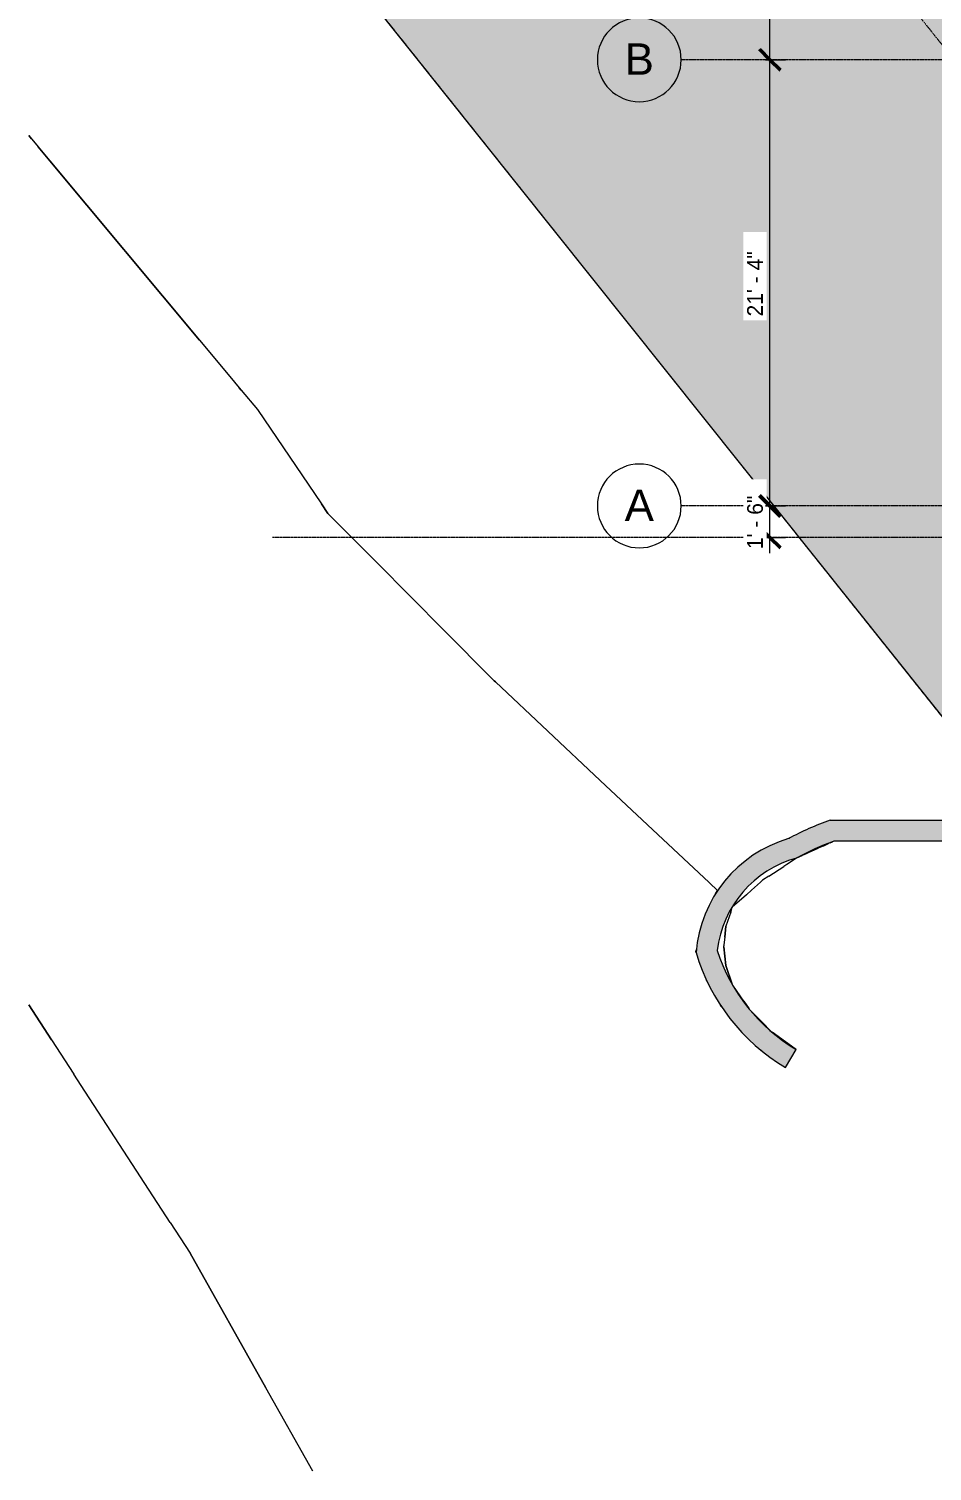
# Model space of a CAD drawing. Header units: inches. Extents: x -4124 to -1243, y 10241 to 12024.
# Drawn here: x -4124 to -3607, y 10266 to 11092 of the extents above; entities that cross this region are included whole.
import ezdxf

# ---------------------------------------------------------------- set-up
doc = ezdxf.new("R2010")
doc.units = ezdxf.units.IN
doc.header["$MEASUREMENT"] = 0
doc.linetypes.add('Double Dash 3_8_', pattern=[1, 0.375, -0.125, 0.125, -0.125, 0.125, -0.125])
doc.linetypes.add('Grid Line 1_2_', pattern=[0.875, 0.5, -0.125, 0.125, -0.125])
for name, color, linetype, lineweight in [('A-ANNO-DIMS', 211, 'Continuous', 9), ('A-ANNO-DIMS-96', 211, 'Continuous', 9), ('C-BLDG-PADS', 91, 'Continuous', 13), ('C-PROP-LINE', 91, 'Double Dash 3_8_', 9), ('C-TOPO', 7, 'Continuous', 9), ('S-FNDN', 32, 'Continuous', 13), ('S-GRID', 1, 'Continuous', 9), ('S-GRID-IDEN', 1, 'Continuous', 9)]:
    doc.layers.add(name, color=color, linetype=linetype, lineweight=lineweight)
doc.styles.add('Arial', font='arial.ttf', dxfattribs={"height": 18})
doc.styles.add('Century Gothic_1', font='', dxfattribs={"height": 9})
doc.styles.get('Century Gothic_1').set_extended_font_data('Century Gothic')
doc.dimstyles.new('OD__1__Tol__', dxfattribs={"dimscale": 12, "dimtxt": 9.397514, "dimasz": 1, "dimexe": 0.75, "dimexo": 0.5, "dimgap": 0.125, "dimtad": 1, "dimdec": 0, "dimzin": 3, "dimdsep": 46, "dimlunit": 4, "dimtxsty": 'Century Gothic_1', "dimblk1": 'OBLIQUE', "dimblk2": 'OBLIQUE', "dimsah": 1, "dimcen": 0.09, "dimdle": 0.75, "dimazin": 0, "dimtfac": 1, "dimtdec": 4, "dimtix": 1, "dimtmove": 0, "dimatfit": 3, "dimfxl": 1, "dimtvp": 1, "dimtfill": 1, "dimfrac": 2, "dimtolj": 1, "dimtzin": 0, "dimarcsym": 2})

# ---------------------------------------------------------------- blocks, each defined once
blk = doc.blocks.new('Family - ___-1416994-FLOOR PLAN - MEZZANINE')
at = {"layer": 'C-PROP-LINE', "color": 8}
blk.add_line((-4124.16, 11353.18), (-3256.39, 10265.7), dxfattribs=at)
blk = doc.blocks.new('Family - ___-1442676-FLOOR PLAN - MEZZANINE')
at = {"layer": 'C-PROP-LINE', "color": 8}
blk.add_line((-4124.16, 11737.97), (-2969.59, 10291.07), dxfattribs=at)
blk = doc.blocks.new('Grid - Grid Head - Circle-50561-FLOOR PLAN - MEZZANINE')
at = {"layer": 'S-GRID-IDEN'}
for start, end in [(360, 180), (180, 360)]:
    blk.add_arc((0, 0), 0.25, start, end, dxfattribs=at)
blk = doc.blocks.new('DIMBLOCK13-FLOOR PLAN - MEZZANINE')
at = {"layer": 'A-ANNO-DIMS-96', "lineweight": 50}
for p, q in [((-3699.7, 10818.4), (-3705.7, 10824.4)), ((-3699.7, 10818.4), (-3693.7, 10812.4)), ((-3699.7, 10800.4), (-3705.7, 10806.4)), ((-3699.7, 10800.4), (-3693.7, 10794.4))]:
    blk.add_line(p, q, dxfattribs=at)
at = {"layer": 'A-ANNO-DIMS-96'}
for p, q in [((-3702.18, 10818.4), (-3690.7, 10818.4)), ((-3699.7, 10818.4), (-3702.18, 10818.4)), ((-3699.7, 10791.4), (-3699.7, 10818.4)), ((-3702.18, 10800.4), (-3690.7, 10800.4)), ((-3699.7, 10800.4), (-3702.18, 10800.4))]:
    blk.add_line(p, q, dxfattribs=at)
at = {"layer": 'A-ANNO-DIMS-96', "color": 0, "insert": (-3712.73, 10793.66), "char_height": 9, "width": 37.7691, "attachment_point": 1, "rotation": 90, "line_spacing_factor": 0.984502, "style": 'Century Gothic_1', "bg_fill": 3, "box_fill_scale": 1.25, "bg_fill_color": 256, "bg_fill_true_color": 13158600, "bg_fill_transparency": 0}
blk.add_mtext('1\' - 6"', dxfattribs=at)
blk = doc.blocks.new('_Oblique')
at = {"color": 0, "linetype": 'ByBlock', "lineweight": -2}
blk.add_line((-0.5, -0.5), (0.5, 0.5), dxfattribs=at)
blk = doc.blocks.new('DIMBLOCK14-FLOOR PLAN - MEZZANINE')
at = {"layer": 'A-ANNO-DIMS-96', "lineweight": 50}
for p, q in [((-3699.7, 11073.9), (-3705.7, 11079.9)), ((-3699.7, 11073.9), (-3693.7, 11067.9)), ((-3699.7, 10818.4), (-3705.7, 10824.4)), ((-3699.7, 10818.4), (-3693.7, 10812.4))]:
    blk.add_line(p, q, dxfattribs=at)
at = {"layer": 'A-ANNO-DIMS-96'}
for p, q in [((-3702.18, 11073.9), (-3690.7, 11073.9)), ((-3699.7, 11073.9), (-3702.18, 11073.9)), ((-3699.7, 10818.4), (-3699.7, 11073.9)), ((-3702.18, 10818.4), (-3690.7, 10818.4)), ((-3699.7, 10818.4), (-3702.18, 10818.4))]:
    blk.add_line(p, q, dxfattribs=at)
at = {"layer": 'A-ANNO-DIMS-96', "color": 0, "insert": (-3712.73, 10926.9), "char_height": 9, "width": 46.1821, "attachment_point": 1, "rotation": 90, "line_spacing_factor": 0.984502, "style": 'Century Gothic_1', "bg_fill": 3, "box_fill_scale": 1.25, "bg_fill_color": 256, "bg_fill_true_color": 13158600, "bg_fill_transparency": 0}
blk.add_mtext('21\' - 4"', dxfattribs=at)
blk = doc.blocks.new('DIMBLOCK15-FLOOR PLAN - MEZZANINE')
at = {"layer": 'A-ANNO-DIMS-96', "lineweight": 50}
for p, q in [((-3699.7, 11456.9), (-3705.7, 11462.9)), ((-3699.7, 11456.9), (-3693.7, 11450.9)), ((-3699.7, 11073.9), (-3705.7, 11079.9)), ((-3699.7, 11073.9), (-3693.7, 11067.9))]:
    blk.add_line(p, q, dxfattribs=at)
at = {"layer": 'A-ANNO-DIMS-96'}
for p, q in [((-3702.18, 11456.9), (-3690.7, 11456.9)), ((-3699.7, 11456.9), (-3702.18, 11456.9)), ((-3699.7, 11073.9), (-3699.7, 11456.9)), ((-3702.18, 11073.9), (-3690.7, 11073.9)), ((-3699.7, 11073.9), (-3702.18, 11073.9))]:
    blk.add_line(p, q, dxfattribs=at)
at = {"layer": 'A-ANNO-DIMS-96', "color": 0, "insert": (-3712.73, 11242.65), "char_height": 9, "width": 54.5951, "attachment_point": 1, "rotation": 90, "line_spacing_factor": 0.984502, "style": 'Century Gothic_1', "bg_fill": 3, "box_fill_scale": 1.25, "bg_fill_color": 256, "bg_fill_true_color": 13158600, "bg_fill_transparency": 0}
blk.add_mtext('31\' - 11"', dxfattribs=at)

msp = doc.modelspace()

# ---------------------------------------------------------------- hatches: boundary and pattern name
at = {"layer": 'C-BLDG-PADS'}
h = msp.add_hatch(color=253, dxfattribs=at)
h.paths.add_polyline_path([(-3217.20325, 10617.02866), (-3217.20325, 10639.02039), (-3042.20325, 10639.02039), (-3042.20325, 10647.20789), (-3075.20325, 10647.20789), (-3075.20325, 10648.95789), (-3042.20325, 10648.95789), (-3042.20325, 10816.39539), (-3360.20325, 10816.39539), (-3360.20325, 11072.39539), (-3569.20325, 11072.39539), (-3569.20325, 11445.54168), (-4046.78991, 11256.03278), (-3553.7948, 10638.40483), (-3295.84592, 10638.39952), (-3232.84644, 10621.27964)], flags=0)
h.paths.add_polyline_path([(-3297.44748, 10623.59767), (-3287.13683, 10623.59767), (-3297.44748, 10626.39955), (-3544.21574, 10626.39955), (-3541.97927, 10623.59767), (-3300.32921, 10623.59767)], flags=0)
h.paths.add_polyline_path([(-3427.50108, 10847.02188), (-3457.50108, 10847.02188), (-3457.50108, 10919.02188), (-3397.50108, 10919.02188), (-3397.50108, 10847.02188), (-3413.44272, 10847.02188)], flags=0)
h.paths.add_polyline_path([(-3455.24959, 10937.02188), (-3457.50108, 10937.02188), (-3457.50108, 11009.02188), (-3397.50108, 11009.02188), (-3397.50108, 10937.02188), (-3453.50108, 10937.02188)], flags=0)
at = {"layer": 'S-FNDN', "lineweight": 9}
for points in [[(-3684.47264, 10616.73397), (-3677.51933, 10620.3214), (-3670.39168, 10623.54858), (-3663.10836, 10626.40723), (-3665.18464, 10638.40503), (-3673.3136, 10635.32903), (-3681.27456, 10631.82649), (-3689.03986, 10627.90924), (-3684.86303, 10617.68921)], [(-3742.02123, 10562.69861), (-3729.84208, 10563.92377), (-3729.00567, 10569.13225), (-3727.73165, 10574.2513), (-3726.02914, 10579.24423), (-3723.91036, 10584.07524), (-3721.39049, 10588.70969), (-3718.4876, 10593.11435), (-3715.2225, 10597.25766), (-3711.61859, 10601.1099), (-3707.70173, 10604.64346), (-3703.49998, 10607.833), (-3699.04347, 10610.65566), (-3694.36415, 10613.0912), (-3689.03986, 10615.26839), (-3684.47264, 10616.73397), (-3689.03986, 10627.90924), (-3694.6749, 10625.99391), (-3700.13856, 10623.63371), (-3705.3958, 10620.8438), (-3710.41287, 10617.64206), (-3715.15759, 10614.04905), (-3719.90534, 10609.76761), (-3723.71016, 10605.78377), (-3727.55541, 10601.03027), (-3730.83435, 10596.25974), (-3733.8022, 10591.10087), (-3736.34762, 10585.721), (-3738.4543, 10580.15467), (-3740.19294, 10574.02537), (-3741.30023, 10568.60643), (-3741.87171, 10563.92377)], [(-3690.77288, 10496.87309), (-3684.64843, 10507.19261), (-3690.77271, 10511.15021), (-3695.75283, 10514.81633), (-3700.90532, 10519.16027), (-3706.09084, 10524.19666), (-3710.29775, 10528.81723), (-3714.74405, 10534.44434), (-3718.34, 10539.62449), (-3721.81025, 10545.40163), (-3724.89264, 10551.39469), (-3727.57379, 10557.57768), (-3729.84208, 10563.92377), (-3742.02123, 10562.69861), (-3739.78892, 10555.94278), (-3737.14065, 10549.33891), (-3734.08665, 10542.91259), (-3730.63878, 10536.68872), (-3726.81038, 10530.69141), (-3722.58179, 10524.90232), (-3718.07274, 10519.46842), (-3713.19736, 10514.28623), (-3708.00902, 10509.41739), (-3702.52783, 10504.88076), (-3696.77502, 10500.69392), (-3690.77313, 10496.87325)]]:
    msp.add_hatch(color=254, dxfattribs=at).paths.add_polyline_path(points, flags=0)
at = {"layer": 'S-FNDN'}
msp.add_hatch(color=7, dxfattribs=at).paths.add_polyline_path([(-3297.44748, 10626.39955), (-3295.84592, 10638.39952), (-3665.17874, 10638.40503), (-3663.10834, 10626.40709), (-3371.63584, 10626.40108)], flags=0)

# ---------------------------------------------------------------- linework, layer by layer
at = {"layer": 'C-BLDG-PADS', "color": 8, "lineweight": 9}
msp.add_line((-4046.78991, 11256.03278), (-3572.43187, 10661.74919), dxfattribs=at)
at = {"layer": 'C-TOPO', "color": 8}
for p, q in [((-4124.15959, 11030.47839), (-4122.64636, 11028.66504)), ((-4122.64636, 11028.66504), (-4124.15959, 11030.47839)), ((-4122.64636, 11028.66504), (-4120.46521, 11026.05103)), ((-4122.64636, 11028.66504), (-4120.46521, 11026.05103)), ((-4120.46521, 11026.05103), (-4118.80042, 11024.05591)), ((-4120.46521, 11026.05103), (-4118.80042, 11024.05591)), ((-4118.80042, 11024.05591), (-4112.13977, 11016.07397)), ((-4112.13977, 11016.07397), (-4118.80042, 11024.05591)), ((-4112.13977, 11016.07397), (-4026.47168, 10913.41553)), ((-4026.47168, 10913.41553), (-4112.13977, 11016.07397)), ((-4026.47168, 10913.41553), (-4009.07922, 10892.57373)), ((-4026.47168, 10913.41553), (-4009.07922, 10892.57373)), ((-4009.07922, 10892.57373), (-4003.69849, 10886.12622)), ((-4009.07922, 10892.57373), (-4003.69849, 10886.12622)), ((-4003.69849, 10886.12622), (-4002.5354, 10884.73169)), ((-4002.5354, 10884.73169), (-4003.69849, 10886.12622)), ((-4002.5354, 10884.73169), (-3993.20398, 10873.5498)), ((-4002.5354, 10884.73169), (-3993.20398, 10873.5498)), ((-3993.20398, 10873.5498), (-3956.5459, 10819.52417)), ((-3993.20398, 10873.5498), (-3956.5459, 10819.52417)), ((-3956.5459, 10819.52417), (-3952.8772, 10814.11743)), ((-3952.8772, 10814.11743), (-3956.5459, 10819.52417)), ((-3952.8772, 10814.11743), (-3946.13855, 10807.3374)), ((-3946.13855, 10807.3374), (-3952.8772, 10814.11743)), ((-3946.13855, 10807.3374), (-3924.33984, 10785.40503)), ((-3946.13855, 10807.3374), (-3924.33984, 10785.40503)), ((-3924.33984, 10785.40503), (-3906.11719, 10767.07031)), ((-3924.33984, 10785.40503), (-3906.11719, 10767.07031)), ((-3906.11719, 10767.07031), (-3885.60938, 10746.43652)), ((-3885.60938, 10746.43652), (-3906.11719, 10767.07031)), ((-3885.60938, 10746.43652), (-3859.27588, 10719.94189)), ((-3885.60938, 10746.43652), (-3859.27588, 10719.94189)), ((-3859.27588, 10719.94189), (-3857.56494, 10718.2207)), ((-3859.27588, 10719.94189), (-3857.56494, 10718.2207)), ((-3857.56494, 10718.2207), (-3856.93762, 10717.58936)), ((-3856.93762, 10717.58936), (-3857.56494, 10718.2207)), ((-3856.93762, 10717.58936), (-3796.87354, 10661.24194)), ((-3796.87354, 10661.24194), (-3856.93762, 10717.58936)), ((-3796.87354, 10661.24194), (-3769.80505, 10635.84814)), ((-3796.87354, 10661.24194), (-3769.80505, 10635.84814)), ((-3769.80505, 10635.84814), (-3734.54333, 10602.76831)), ((-3769.80505, 10635.84814), (-3734.54333, 10602.76831)), ((-3688.51282, 10628.19141), (-3688.63579, 10628.11308)), ((-3688.63579, 10628.11308), (-3688.51282, 10628.19141)), ((-3688.51282, 10628.19141), (-3688.26823, 10628.29849)), ((-3688.51282, 10628.19141), (-3688.26823, 10628.29849)), ((-3672.04102, 10622.36792), (-3675.89465, 10620.62549)), ((-3675.89465, 10620.62549), (-3672.04102, 10622.36792)), ((-3668.74695, 10623.85767), (-3672.04102, 10622.36792)), ((-3668.74695, 10623.85767), (-3672.04102, 10622.36792)), ((-3668.74695, 10623.85767), (-3668.00244, 10624.19458)), ((-3668.00244, 10624.19458), (-3668.74695, 10623.85767)), ((-3668.00244, 10624.19458), (-3666.05493, 10625.07495)), ((-3668.00244, 10624.19458), (-3666.05493, 10625.07495)), ((-3665.23865, 10625.44409), (-3666.05493, 10625.07495)), ((-3665.23865, 10625.44409), (-3666.05493, 10625.07495)), ((-3663.82727, 10626.08203), (-3665.23865, 10625.44409)), ((-3665.23865, 10625.44409), (-3663.82727, 10626.08203)), ((-3663.1084, 10626.40723), (-3663.82727, 10626.08203)), ((-3663.1084, 10626.40723), (-3663.82727, 10626.08203)), ((-3689.94983, 10613.15405), (-3691.77502, 10611.96606)), ((-3689.94983, 10613.15405), (-3691.77502, 10611.96606)), ((-3684.36583, 10616.78908), (-3689.94983, 10613.15405)), ((-3684.36583, 10616.78908), (-3689.94983, 10613.15405)), ((-3684.26747, 10616.83983), (-3682.98889, 10617.41821)), ((-3682.98889, 10617.41821), (-3684.26747, 10616.83983)), ((-3682.98889, 10617.41821), (-3681.29443, 10618.18433)), ((-3681.29443, 10618.18433), (-3682.98889, 10617.41821)), ((-3679.29456, 10619.08887), (-3681.29443, 10618.18433)), ((-3679.29456, 10619.08887), (-3681.29443, 10618.18433)), ((-3676.22827, 10620.47461), (-3679.29456, 10619.08887)), ((-3676.22827, 10620.47461), (-3679.29456, 10619.08887)), ((-3675.89465, 10620.62549), (-3676.22827, 10620.47461)), ((-3676.22827, 10620.47461), (-3675.89465, 10620.62549)), ((-3700.25098, 10606.448), (-3703.85706, 10604.10059)), ((-3700.25098, 10606.448), (-3703.85706, 10604.10059)), ((-3700.25098, 10606.448), (-3691.77502, 10611.96606)), ((-3700.25098, 10606.448), (-3691.77502, 10611.96606)), ((-3734.54333, 10602.76831), (-3729.56871, 10598.10112)), ((-3734.54333, 10602.76831), (-3729.75513, 10598.27637)), ((-3730.7737, 10596.34799), (-3729.75513, 10598.27637)), ((-3729.75513, 10598.27637), (-3730.7737, 10596.34799)), ((-3729.56861, 10598.10127), (-3729.75513, 10598.27637)), ((-3713.14124, 10595.80005), (-3710.31372, 10598.32837)), ((-3713.14124, 10595.80005), (-3710.31372, 10598.32837)), ((-3710.31372, 10598.32837), (-3705.0304, 10603.05176)), ((-3705.0304, 10603.05176), (-3710.31372, 10598.32837)), ((-3703.85706, 10604.10059), (-3705.0304, 10603.05176)), ((-3703.85706, 10604.10059), (-3705.0304, 10603.05176)), ((-3722.14636, 10585.85449), (-3721.22351, 10588.57397)), ((-3722.14636, 10585.85449), (-3721.22351, 10588.57397)), ((-3713.14124, 10595.80005), (-3721.22351, 10588.57397)), ((-3713.14124, 10595.80005), (-3721.22351, 10588.57397)), ((-3722.14636, 10585.85449), (-3724.88196, 10577.79272)), ((-3722.14636, 10585.85449), (-3724.88196, 10577.79272)), ((-3725.56494, 10571.55835), (-3726.04541, 10567.1748)), ((-3725.56494, 10571.55835), (-3726.04541, 10567.1748)), ((-3724.88196, 10577.79272), (-3725.56494, 10571.55835)), ((-3725.56494, 10571.55835), (-3724.88196, 10577.79272)), ((-3742.08105, 10562.90039), (-3741.83736, 10564.20523)), ((-3741.83736, 10564.20523), (-3742.08105, 10562.90039)), ((-3726.04541, 10567.1748), (-3726.12195, 10566.47534)), ((-3726.04541, 10567.1748), (-3726.12195, 10566.47534)), ((-3726.05786, 10565.88867), (-3726.12195, 10566.47534)), ((-3726.05786, 10565.88867), (-3726.12195, 10566.47534)), ((-3724.88562, 10555.15796), (-3726.05786, 10565.88867)), ((-3726.05786, 10565.88867), (-3724.88562, 10555.15796)), ((-3742.08105, 10562.90039), (-3742.01723, 10562.73139)), ((-3742.01723, 10562.73139), (-3742.08105, 10562.90039)), ((-3724.88562, 10555.15796), (-3721.27891, 10544.51707)), ((-3721.27891, 10544.51707), (-3724.88562, 10555.15796)), ((-3736.03857, 10546.89844), (-3736.26153, 10547.48905)), ((-3736.03857, 10546.89844), (-3736.26153, 10547.48905)), ((-3735.65896, 10546.22109), (-3736.03857, 10546.89844)), ((-3735.65896, 10546.22109), (-3736.03857, 10546.89844)), ((-3714.57678, 10534.76147), (-3720.94989, 10543.96933)), ((-3714.57678, 10534.76147), (-3720.94989, 10543.96933)), ((-4124.15959, 10532.73941), (-4111.16785, 10512.73389)), ((-4111.16785, 10512.73389), (-4124.15959, 10532.73941)), ((-3727.67578, 10531.97681), (-3727.99855, 10532.55273)), ((-3727.67578, 10531.97681), (-3727.99855, 10532.55273)), ((-3727.42536, 10531.6548), (-3727.67578, 10531.97681)), ((-3727.67578, 10531.97681), (-3727.42536, 10531.6548)), ((-3711.55559, 10530.39616), (-3714.57678, 10534.76147)), ((-3714.57678, 10534.76147), (-3711.55559, 10530.39616)), ((-3710.98459, 10529.67941), (-3707.54077, 10526.17896)), ((-3707.54077, 10526.17896), (-3710.98459, 10529.67941)), ((-3707.54077, 10526.17896), (-3703.82703, 10522.40405)), ((-3703.82703, 10522.40405), (-3707.54077, 10526.17896)), ((-3703.82703, 10522.40405), (-3699.32224, 10517.82561)), ((-3699.32224, 10517.82561), (-3703.82703, 10522.40405)), ((-3717.18018, 10518.47021), (-3717.40123, 10518.75466)), ((-3717.18018, 10518.47021), (-3717.40123, 10518.75466)), ((-3717.18018, 10518.47021), (-3716.73721, 10518.04885)), ((-3717.18018, 10518.47021), (-3716.73721, 10518.04885)), ((-3698.37351, 10517.02577), (-3685.23999, 10507.61646)), ((-3685.23999, 10507.61646), (-3698.37351, 10517.02577)), ((-4111.16785, 10512.73389), (-4098.39185, 10493.06104)), ((-4111.16785, 10512.73389), (-4098.39185, 10493.06104)), ((-3705.34807, 10507.215), (-3704.78687, 10506.68115)), ((-3705.34807, 10507.215), (-3704.78687, 10506.68115)), ((-3704.78687, 10506.68115), (-3704.2443, 10506.30144)), ((-3704.2443, 10506.30144), (-3704.78687, 10506.68115)), ((-3684.64709, 10507.19165), (-3685.23999, 10507.61646)), ((-3685.23999, 10507.61646), (-3684.64709, 10507.19165)), ((-4094.11816, 10486.47949), (-4098.39185, 10493.06104)), ((-4094.11816, 10486.47949), (-4098.39185, 10493.06104)), ((-4043.18848, 10408.05469), (-4094.11816, 10486.47949)), ((-4043.18848, 10408.05469), (-4094.11816, 10486.47949)), ((-4043.18848, 10408.05469), (-4031.8418, 10390.58276)), ((-4043.18848, 10408.05469), (-4031.8418, 10390.58276)), ((-3988.39563, 10313.48657), (-4031.8418, 10390.58276)), ((-4031.8418, 10390.58276), (-3988.39563, 10313.48657)), ((-3961.46889, 10265.70456), (-3988.39563, 10313.48657)), ((-3961.46889, 10265.70456), (-3988.39563, 10313.48657))]:
    msp.add_line(p, q, dxfattribs=at)
at = {"layer": 'S-FNDN', "color": 8, "lineweight": 9}
for p, q in [((-3665.1791, 10638.40713), (-3295.84592, 10638.39952)), ((-3297.44748, 10626.39955), (-3663.10834, 10626.40709)), ((-3690.77288, 10496.87309), (-3684.64699, 10507.19169))]:
    msp.add_line(p, q, dxfattribs=at)
for centre, radius, start, end in [((-3610.88344, 10482.63232), 164.96609, 109.21611526, 118.27946963), ((-3667.96503, 10556.6586), 74.3021, 106.47739777, 175.33728661), ((-3610.88344, 10482.63232), 152.96609, 109.96310077, 118.75607894), ((-3667.96503, 10556.6586), 62.3021, 105.36461308, 173.30339492), ((-3632.41786, 10595.16771), 102.31159, 197.78104169, 239.30346873), ((-3632.41786, 10595.16771), 114.31159, 196.50148847, 239.30346873)]:
    msp.add_arc(centre, radius, start, end, dxfattribs=at)
at = {"layer": 'S-GRID', "linetype": 'Grid Line 1_2_'}
for p, q in [((-1362.80331, 11073.89539), (-3750.49332, 11073.89539)), ((-1362.80331, 10818.39539), (-3750.49332, 10818.39539)), ((-1362.80331, 10800.39539), (-3984.51333, 10800.39539))]:
    msp.add_line(p, q, dxfattribs=at)

# ---------------------------------------------------------------- block references
at = {"layer": 'C-PROP-LINE', "color": 8}
for name in ['Family - ___-1416994-FLOOR PLAN - MEZZANINE', 'Family - ___-1442676-FLOOR PLAN - MEZZANINE']:
    msp.add_blockref(name, (0, 0), dxfattribs=at)
at = {"layer": 'S-GRID-IDEN', "xscale": 95.99999999999994, "yscale": 95.99999999999994, "zscale": 95.99999999999994, "rotation": 89.99999999999962}
for p in [(-3774.49332, 11073.89539), (-3774.49332, 10818.39539)]:
    msp.add_blockref('Grid - Grid Head - Circle-50561-FLOOR PLAN - MEZZANINE', p, dxfattribs=at)

# ---------------------------------------------------------------- texts
at = {"layer": 'S-GRID-IDEN', "char_height": 18, "width": 20.301, "attachment_point": 1, "style": 'Arial'}
for s, insert in [('B', (-3782.89976, 11083.27621)), ('A', (-3782.89976, 10827.77621))]:
    msp.add_mtext(s, dxfattribs=dict(at, insert=insert))

# ---------------------------------------------------------------- next in the draw order: dimensions: what is measured, and where the dimension line sits
at = {"layer": 'A-ANNO-DIMS'}
dim = msp.add_linear_dim(base=(-3699.69822, 10818.39539), p1=(-3708.1835, 10800.39539), p2=(-3708.1835, 10818.39539), angle=90, dimstyle='OD__1__Tol__', override={"dimpost": '<>', "dimfxl": 18}, dxfattribs=at)
dim.commit()
dim.dimension.update_dxf_attribs({"geometry": 'DIMBLOCK13-FLOOR PLAN - MEZZANINE', "text_midpoint": (-3705.9246, 10809.39539)})

# ---------------------------------------------------------------- next in the draw order: dimensions: what is measured, and where the dimension line sits
dim = msp.add_linear_dim(base=(-3699.6982231844, 11073.8953901394), p1=(-3708.1835045586, 10818.3953901394), p2=(-3708.1835045586, 11073.8953901394), angle=90, dimstyle='OD__1__Tol__', override={"dimpost": '<>', "dimfxl": 255.5}, dxfattribs=at)
dim.commit()
dim.dimension.update_dxf_attribs({"geometry": 'DIMBLOCK14-FLOOR PLAN - MEZZANINE', "text_midpoint": (-3705.8114115258, 10946.1453901394)})

# ---------------------------------------------------------------- next in the draw order: dimensions: what is measured, and where the dimension line sits
dim = msp.add_linear_dim(base=(-3699.69822, 11456.89539), p1=(-3708.1835, 11073.89539), p2=(-3708.1835, 11456.89539), angle=90, dimstyle='OD__1__Tol__', override={"dimpost": '<>', "dimfxl": 383}, dxfattribs=at)
dim.commit()
dim.dimension.update_dxf_attribs({"geometry": 'DIMBLOCK15-FLOOR PLAN - MEZZANINE', "text_midpoint": (-3705.9246, 11265.39539)})

doc.saveas('drawing.dxf')
